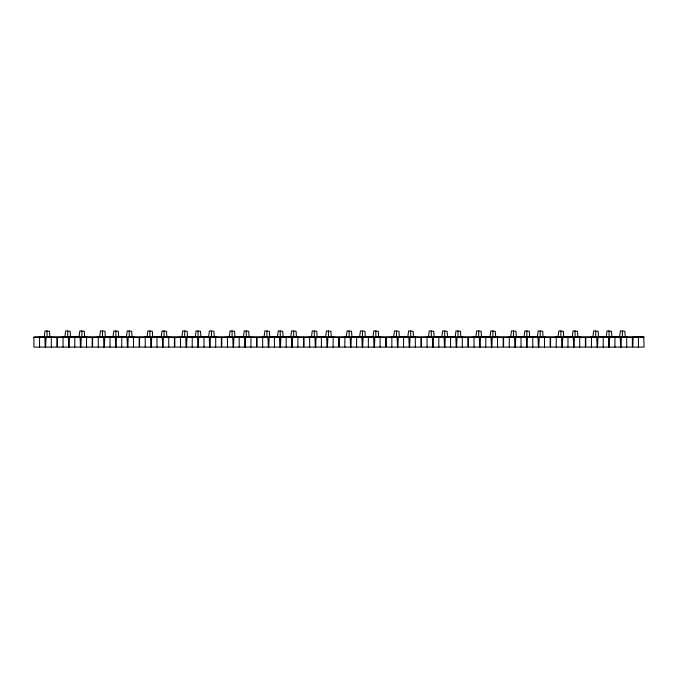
<?xml version="1.0" encoding="UTF-8"?>
<svg xmlns="http://www.w3.org/2000/svg" width="678" height="678" viewBox="0 0 678 678"><rect width="100%" height="100%" fill="white"/><g stroke="black" fill="none" stroke-linecap="round" stroke-linejoin="round"><path stroke-width="1.02" d="M44.29 336.364L45.036 330.906L49.511 331.305L49.825 336.364M64.935 336.364L65.681 330.906L70.156 331.305L70.478 336.364M79.106 336.364L79.851 330.906L84.326 331.305L84.648 336.364M99.751 336.364L100.497 330.906L104.98 331.305L105.293 336.364M113.116 336.364L113.862 330.906L118.336 331.305L118.65 336.364M126.472 336.364L127.218 330.906L131.702 331.305L132.015 336.364M147.134 336.364L147.88 330.906L152.355 331.305L152.677 336.364M161.305 336.364L162.05 330.906L166.525 331.305L166.847 336.364M181.95 336.364L182.696 330.906L187.179 331.305L187.492 336.364M195.306 336.364L196.061 330.906L200.535 331.305L200.849 336.364M208.671 336.364L209.417 330.906L213.892 331.305L214.214 336.364M229.334 336.364L230.079 330.906L234.554 331.305L234.868 336.364M243.504 336.364L244.25 330.906L248.724 331.305L249.038 336.364M264.149 336.364L264.895 330.906L269.369 331.305L269.691 336.364M277.505 336.364L278.251 330.906L282.734 331.305L283.048 336.364M290.87 336.364L291.616 330.906L296.091 331.305L296.413 336.364M311.524 336.364L312.27 330.906L316.753 331.305L317.067 336.364M325.694 336.364L326.44 330.906L330.923 331.305L331.237 336.364M346.348 336.364L347.094 330.906L351.568 331.305L351.882 336.364M359.704 336.364L360.45 330.906L364.934 331.305L365.247 336.364M373.061 336.364L373.815 330.906L378.29 331.305L378.604 336.364M393.723 336.364L394.469 330.906L398.952 331.305L399.266 336.364M407.893 336.364L408.639 330.906L413.122 331.305L413.436 336.364M428.538 336.364L429.293 330.906L433.767 331.305L434.081 336.364M441.903 336.364L442.649 330.906L447.124 331.305L447.446 336.364M455.26 336.364L456.006 330.906L460.489 331.305L460.803 336.364M475.922 336.364L476.668 330.906L481.151 331.305L481.465 336.364M490.092 336.364L490.838 330.906L495.321 331.305L495.635 336.364M510.737 336.364L511.483 330.906L515.966 331.305L516.28 336.364M524.102 336.364L524.848 330.906L529.323 331.305L529.645 336.364M537.459 336.364L538.205 330.906L542.688 331.305L543.002 336.364M558.121 336.364L558.867 330.906L563.342 331.305L563.664 336.364M572.291 336.364L573.037 330.906L577.512 331.305L577.834 336.364M592.936 336.364L593.682 330.906L598.165 331.305L598.479 336.364M606.302 336.364L607.047 330.906L611.522 331.305L611.836 336.364M619.658 336.364L620.404 330.906L624.879 331.305L625.201 336.364M33.9 337.381L45.24 337.381M45.638 337.381L56.977 337.381M57.384 337.381L80.462 337.381M80.86 337.381L92.2 337.381M92.606 337.381L103.937 337.381M104.353 337.381L115.692 337.381M116.099 337.381L127.43 337.381M127.837 337.381L139.176 337.381M139.583 337.381L150.914 337.381M151.321 337.381L174.399 337.381M174.805 337.381L186.136 337.381M186.552 337.381L197.891 337.381M198.298 337.381L209.629 337.381M210.036 337.381L221.375 337.381M221.774 337.381L233.113 337.381M233.52 337.381L244.851 337.381M245.258 337.381L256.598 337.381M256.996 337.381L268.335 337.381M268.751 337.381L280.09 337.381M280.489 337.381L303.566 337.381M303.973 337.381L315.312 337.381M315.711 337.381L327.05 337.381M327.457 337.381L338.788 337.381M339.195 337.381L362.289 337.381M362.688 337.381L374.027 337.381M374.434 337.381L385.765 337.381M386.172 337.381L397.511 337.381M397.91 337.381L409.249 337.381M409.656 337.381L420.987 337.381M421.394 337.381L432.734 337.381M433.149 337.381L444.48 337.381M444.887 337.381L456.226 337.381M456.625 337.381L467.964 337.381M468.371 337.381L479.702 337.381M480.109 337.381L491.448 337.381M491.847 337.381L503.186 337.381M503.593 337.381L514.924 337.381M515.348 337.381L526.679 337.381M527.086 337.381L538.417 337.381M538.824 337.381L550.163 337.381M550.57 337.381L561.901 337.381M562.308 337.381L585.385 337.381M585.792 337.381L597.123 337.381M597.538 337.381L608.878 337.381M609.285 337.381L632.362 337.381M632.76 337.381L644.1 337.381M638.43 336.568L638.43 347.094M626.692 336.568L626.692 347.094M622.429 330.906L622.429 336.568M621.023 347.094L621.429 336.568L632.362 336.974L632.362 347.094L585.792 347.094L585.792 336.974L596.716 336.568L597.123 347.094M620.616 347.094L620.217 336.568L609.692 336.568L609.285 347.094M614.954 336.568L614.954 347.094M609.064 330.906L609.064 347.094M608.878 347.094L608.471 336.568L597.945 336.568L597.538 347.094M603.208 336.568L603.208 347.094M595.708 330.906L595.708 336.568M591.453 336.568L591.453 347.094M579.715 336.568L579.715 347.094M575.063 330.906L575.063 336.568M574.046 347.094L574.452 336.568L585.385 336.974L585.385 347.094L550.57 347.094L550.57 336.974L561.494 336.568L561.901 347.094M573.647 347.094L573.241 336.568L562.715 336.568L562.308 347.094M567.978 336.568L567.978 347.094M560.892 330.906L560.892 336.568M556.231 336.568L556.231 347.094M544.493 336.568L544.493 347.094M540.23 330.906L540.23 336.568M538.824 347.094L539.23 336.568L550.163 336.974L550.163 347.094L503.593 347.094L503.593 336.974L514.526 336.568L514.924 347.094M538.417 347.094L538.018 336.568L527.492 336.568L527.086 347.094M532.755 336.568L532.755 347.094M526.874 330.906L526.874 337.381M526.679 347.094L526.272 336.568L515.746 336.568L515.348 347.094M521.009 336.568L521.009 347.094M513.509 330.906L513.509 336.568M509.263 336.568L509.263 347.094M497.516 336.568L497.516 347.094M492.864 330.906L492.864 336.568M491.847 347.094L492.253 336.568L503.186 336.974L503.186 347.094L468.371 347.094L468.371 336.974L479.304 336.568L479.702 347.094M491.448 347.094L491.041 336.568L480.516 336.568L480.109 347.094M485.779 336.568L485.779 347.094M478.693 330.906L478.693 336.568M474.041 336.568L474.041 347.094M462.294 336.568L462.294 347.094M458.031 330.906L458.031 336.568M456.625 347.094L457.031 336.568L467.964 336.974L467.964 347.094L421.394 347.094L421.394 336.974L432.327 336.568L432.734 347.094M456.226 347.094L455.819 336.568L445.293 336.568L444.887 347.094M450.556 336.568L450.556 347.094M444.675 330.906L444.675 337.381M444.48 347.094L444.082 336.568L433.556 336.568L433.149 347.094M438.819 336.568L438.819 347.094M431.31 330.906L431.31 336.568M427.064 336.568L427.064 347.094M415.317 336.568L415.317 347.094M410.665 330.906L410.665 336.568M409.656 347.094L410.054 336.568L420.987 336.974L420.987 347.094L386.172 347.094L386.172 336.974L397.105 336.568L397.511 347.094M409.249 347.094L408.842 336.568L398.317 336.568L397.91 347.094M403.579 336.568L403.579 347.094M396.494 330.906L396.494 336.568M391.842 336.568L391.842 347.094M380.095 336.568L380.095 347.094M375.832 330.906L375.832 336.568M374.434 347.094L374.832 336.568L385.765 336.974L385.765 347.094L339.195 347.094L339.195 336.974L350.128 336.568L350.534 347.094M374.027 347.094L373.62 336.568L363.094 336.568L362.688 347.094M368.357 336.568L368.357 347.094M362.476 330.906L362.476 347.094M362.289 347.094L361.882 336.568L351.357 336.568L350.95 347.094M356.62 336.568L356.62 347.094M349.119 330.906L349.119 336.568M344.865 336.568L344.865 347.094M333.127 336.568L333.127 347.094M328.466 330.906L328.466 336.568M327.457 347.094L327.864 336.568L338.788 336.974L338.788 347.094L303.973 347.094L303.973 336.974L314.906 336.568L315.312 347.094M327.05 347.094L326.643 336.568L316.118 336.568L315.711 347.094M321.38 336.568L321.38 347.094M314.295 330.906L314.295 336.568M309.643 336.568L309.643 347.094M297.905 336.568L297.905 347.094M293.642 330.906L293.642 336.568M292.235 347.094L292.642 336.568L303.566 336.974L303.566 347.094L256.996 347.094L256.996 336.974L267.929 336.568L268.335 347.094M291.828 347.094L291.421 336.568L280.895 336.568L280.489 347.094M286.158 336.568L286.158 347.094M280.277 330.906L280.277 347.094M280.09 347.094L279.683 336.568L269.158 336.568L268.751 347.094M274.421 336.568L274.421 347.094M266.92 330.906L266.92 336.568M262.666 336.568L262.666 347.094M250.928 336.568L250.928 347.094M246.267 330.906L246.267 336.568M245.258 347.094L245.665 336.568L256.598 336.974L256.598 347.094L221.774 347.094L221.774 336.974L232.707 336.568L233.113 347.094M244.851 347.094L244.444 336.568L233.918 336.568L233.52 347.094M239.181 336.568L239.181 347.094M232.096 330.906L232.096 336.568M227.444 336.568L227.444 347.094M215.706 336.568L215.706 347.094M211.443 330.906L211.443 336.568M210.036 347.094L210.443 336.568L221.375 336.974L221.375 347.094L174.805 347.094L174.805 336.974L185.73 336.568L186.136 347.094M209.629 347.094L209.222 336.568L198.696 336.568L198.298 347.094M203.959 336.568L203.959 347.094M198.078 330.906L198.078 337.381M197.891 347.094L197.484 336.568L186.959 336.568L186.552 347.094M192.221 336.568L192.221 347.094M184.721 330.906L184.721 336.568M180.467 336.568L180.467 347.094M168.729 336.568L168.729 347.094M164.076 330.906L164.076 336.568M163.059 347.094L163.466 336.568L174.399 336.974L174.399 347.094L139.583 347.094L139.583 336.974L150.508 336.568L150.914 347.094M162.652 347.094L162.254 336.568L151.728 336.568L151.321 347.094M156.991 336.568L156.991 347.094M149.906 330.906L149.906 336.568M145.245 336.568L145.245 347.094M133.507 336.568L133.507 347.094M129.244 330.906L129.244 336.568M127.837 347.094L128.244 336.568L139.176 336.974L139.176 347.094L92.606 347.094L92.606 336.974L103.539 336.568L103.937 347.094M127.43 347.094L127.032 336.568L116.506 336.568L116.099 347.094M121.769 336.568L121.769 347.094M115.887 330.906L115.887 337.381M115.692 347.094L115.285 336.568L104.759 336.568L104.353 347.094M110.022 336.568L110.022 347.094M102.522 330.906L102.522 336.568M98.276 336.568L98.276 347.094M86.53 336.568L86.53 347.094M81.877 330.906L81.877 336.568M80.86 347.094L81.267 336.568L92.2 336.974L92.2 347.094L57.384 347.094L57.384 336.974L68.308 336.568L68.715 347.094M80.462 347.094L80.055 336.568L69.529 336.568L69.122 347.094M74.792 336.568L74.792 347.094M67.707 330.906L67.707 336.568M63.046 336.568L63.046 347.094M51.308 336.568L51.308 347.094M47.062 330.906L47.062 336.568M45.638 347.094L46.045 336.568L56.977 336.974L56.977 347.094L33.9 347.094L33.9 336.974L44.833 336.568L45.24 347.094M39.57 336.568L39.57 347.094M633.167 336.568L632.76 347.094L644.1 347.094L643.693 336.568L633.167 336.568"/></g></svg>
